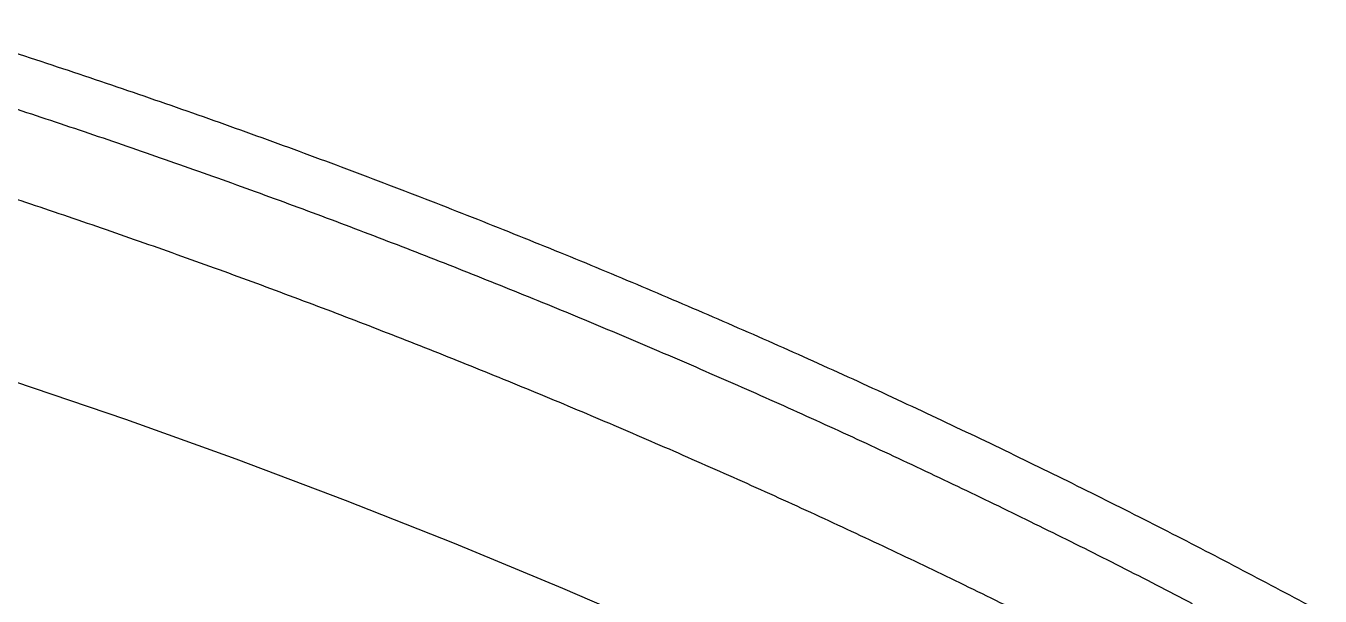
# Model space of a CAD drawing. Extents: x 527 to 614, y 487 to 635.
# Drawn here: x 543.43 to 546.856, y 525.257 to 526.768 of the extents above; entities that cross this region are included whole.
import ezdxf

# ---------------------------------------------------------------- set-up
doc = ezdxf.new("R2010")
doc.units = 0
doc.header["$MEASUREMENT"] = 0
doc.layers.add('1', color=4, linetype='Continuous')
doc.layers.add('204', color=7, linetype='Continuous')

# ---------------------------------------------------------------- blocks, each defined once
blk = doc.blocks.new('69')
at = {"layer": '204', "color": 4, "linetype": 'Continuous'}
for points in [[(-0.3509, 1.1316, 0.002648), (-0.5481, 1.2365, 0.002666), (-0.7475, 1.34, 0.00268), (-0.9492, 1.4418, 0.002691), (-1.1532, 1.5421, 0.002711), (-1.3594, 1.6406, 0.002723), (-1.5679, 1.7375, 0.002742), (-1.7786, 1.8325, 0.002753), (-1.9915, 1.9257, 0.002771), (-2.2067, 2.0171, 0.002785), (-2.424, 2.1065, 0.002809), (-2.6436, 2.1939, 0.002813), (-2.8652, 2.2793, 0.002813), (-3.089, 2.3625, 0.002851), (-3.315, 2.4437, 0.002933), (-3.5436, 2.5228, 0.002854), (-3.7733, 2.5994, 0.002668), (-4.0035, 2.6733, 0.002978)], [(-3.8325, 2.4716, -0.001282), (-3.731, 2.4383, -0.001282), (-3.6297, 2.4044, -0.001282), (-3.5286, 2.37, -0.001282), (-3.4276, 2.3351, -0.001282), (-3.3269, 2.2997, -0.001282), (-3.2263, 2.2638, -0.001283), (-3.1259, 2.2273, -0.001283), (-3.0256, 2.1903, -0.001283), (-2.9256, 2.1528, -0.001283), (-2.8258, 2.1148, -0.001283), (-2.7261, 2.0762, -0.001283), (-2.6267, 2.0372, -0.001283), (-2.5274, 1.9976, -0.001283), (-2.4284, 1.9575, -0.001283), (-2.3295, 1.917, -0.001282), (-2.2309, 1.8759, -0.001282), (-2.1325, 1.8343, -0.001282), (-2.0343, 1.7921, -0.001283), (-1.9363, 1.7495, -0.001283), (-1.8385, 1.7064, -0.001283), (-1.7409, 1.6628, -0.001283), (-1.6436, 1.6186, -0.001283), (-1.5465, 1.574, -0.001284), (-1.4496, 1.5288, -0.001284), (-1.353, 1.4832, -0.001283), (-1.2566, 1.4371, -0.001284), (-1.1604, 1.3904, -0.001287), (-1.0645, 1.3433, -0.001283), (-0.9688, 1.2957, -0.001275), (-0.8734, 1.2476, -0.001286), (-0.7782, 1.1989, -0.001312), (-0.6831, 1.1497, -0.001274)], [(-1.1676, 1.1398, 0.001283), (-1.2626, 1.1865, 0.001283), (-1.3579, 1.2327, 0.001283), (-1.4533, 1.2784, 0.001284), (-1.5491, 1.3236, 0.001284), (-1.645, 1.3683, 0.001283), (-1.7412, 1.4125, 0.001283), (-1.8375, 1.4562, 0.001283), (-1.9342, 1.4994, 0.001282), (-2.031, 1.5421, 0.001282), (-2.128, 1.5844, 0.001282), (-2.2253, 1.6261, 0.001282), (-2.3228, 1.6673, 0.001282), (-2.4204, 1.708, 0.001282), (-2.5183, 1.7482, 0.001282), (-2.6164, 1.7879, 0.001282), (-2.7147, 1.8271, 0.001282), (-2.8132, 1.8658, 0.001282), (-2.9119, 1.9039, 0.001282), (-3.0108, 1.9416, 0.001282), (-3.1098, 1.9788, 0.001283), (-3.2091, 2.0154, 0.001283), (-3.3085, 2.0515, 0.001282), (-3.4082, 2.0871, 0.001282), (-3.508, 2.1222, 0.001282), (-3.6079, 2.1568, 0.001282), (-3.7081, 2.1909, 0.001281), (-3.8084, 2.2244, 0.001281)]]:
    blk.add_lwpolyline(points, format="xyb", dxfattribs=at)
blk = doc.blocks.new('2010VANGUARD')
at = {"layer": '1', "color": 3, "linetype": 'Continuous'}
blk.add_lwpolyline([(12.2605, 21.6997), (12.5689, 21.667), (12.8768, 21.6295), (13.1841, 21.587), (13.4906, 21.5396), (13.7964, 21.4873), (14.1012, 21.4301), (14.4051, 21.3681), (14.708, 21.3012), (15.0098, 21.2295), (15.3104, 21.153), (15.6097, 21.0717), (15.9077, 20.9856), (16.2043, 20.8948), (16.4994, 20.7992), (16.793, 20.699), (17.0849, 20.5941), (17.375, 20.4845), (17.6635, 20.3703), (17.95, 20.2515), (18.2346, 20.1282)], dxfattribs=at)
at = {"layer": '1'}
blk.add_blockref('69', (20.3003, 19.0611), dxfattribs=at)

msp = doc.modelspace()

# ---------------------------------------------------------------- block references
at = {"layer": '1'}
msp.add_blockref('2010VANGUARD', (526.9005, 505.0267), dxfattribs=at)

doc.saveas('drawing.dxf')
